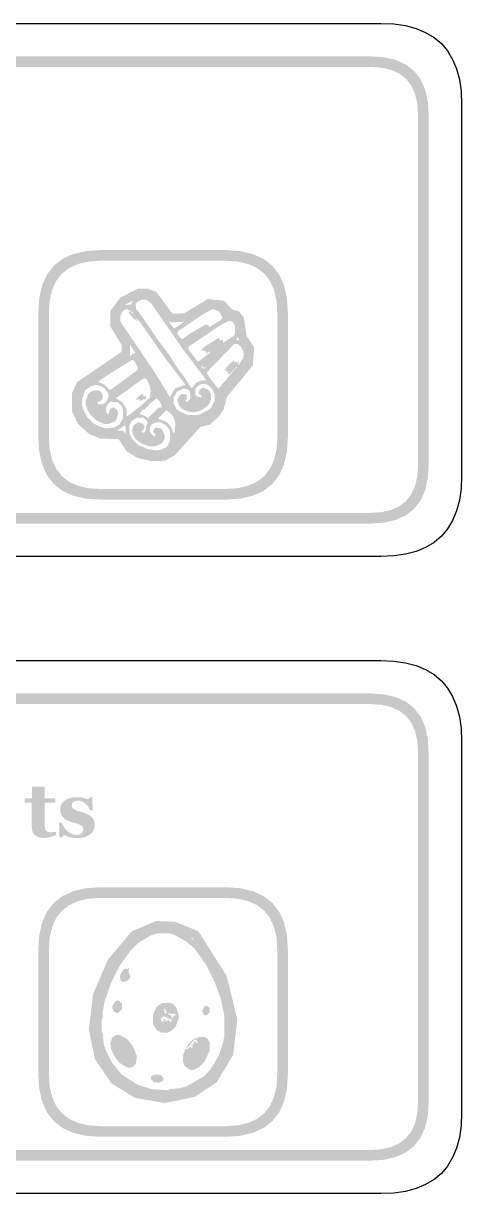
# Model space of a CAD drawing. Header units: millimetres. Extents: x 6 to 594, y 82 to 394.
# Drawn here: x 121.54 to 138.04, y 159.76 to 203.84 of the extents above; entities that cross this region are included whole.
import ezdxf

# ---------------------------------------------------------------- set-up
doc = ezdxf.new("R2010")
doc.units = ezdxf.units.MM
doc.layers.add('CUT', color=1, linetype='Continuous')
doc.layers.add('RASTER', color=7, linetype='Continuous')

msp = doc.modelspace()

# ---------------------------------------------------------------- hatches: boundary and pattern name
at = {"layer": 'RASTER'}
h = msp.add_hatch(color=7, dxfattribs=at)
h.paths.add_polyline_path([(75.2, 200.4), (75.234, 200.916), (75.338, 201.363), (75.509, 201.741), (75.75, 202.05), (76.059, 202.291), (76.438, 202.463), (76.884, 202.566), (77.4, 202.6), (134.6, 202.6), (135.116, 202.566), (135.563, 202.463), (135.941, 202.291), (136.25, 202.05), (136.491, 201.741), (136.663, 201.363), (136.766, 200.916), (136.8, 200.4), (136.8, 187.2), (136.766, 186.684), (136.663, 186.238), (136.491, 185.859), (136.25, 185.55), (135.941, 185.309), (135.563, 185.138), (135.116, 185.034), (134.6, 185), (77.4, 185), (76.884, 185.034), (76.438, 185.138), (76.059, 185.309), (75.75, 185.55), (75.509, 185.859), (75.338, 186.238), (75.234, 186.684), (75.2, 187.2)])
h.paths.add_polyline_path([(75.6, 200.4), (75.6, 187.2), (75.628, 186.778), (75.712, 186.413), (75.853, 186.103), (76.05, 185.85), (76.303, 185.653), (76.613, 185.513), (76.978, 185.428), (77.4, 185.4), (134.6, 185.4), (135.022, 185.428), (135.388, 185.513), (135.697, 185.653), (135.95, 185.85), (136.147, 186.103), (136.288, 186.413), (136.372, 186.778), (136.4, 187.2), (136.4, 200.4), (136.372, 200.822), (136.288, 201.188), (136.147, 201.497), (135.95, 201.75), (135.697, 201.947), (135.388, 202.088), (135.022, 202.172), (134.6, 202.2), (77.4, 202.2), (76.978, 202.172), (76.613, 202.088), (76.303, 201.947), (76.05, 201.75), (75.853, 201.497), (75.712, 201.188), (75.628, 200.822), (75.6, 200.4)])
h = msp.add_hatch(color=7, dxfattribs=at)
h.paths.add_polyline_path([(122.1, 192.95), (122.137, 193.501), (122.247, 193.978), (122.43, 194.382), (122.688, 194.713), (123.018, 194.97), (123.422, 195.153), (123.899, 195.263), (124.45, 195.3), (129.15, 195.3), (129.701, 195.263), (130.178, 195.153), (130.582, 194.97), (130.913, 194.713), (131.17, 194.382), (131.353, 193.978), (131.463, 193.501), (131.5, 192.95), (131.5, 188.25), (131.463, 187.699), (131.353, 187.222), (131.17, 186.818), (130.913, 186.488), (130.582, 186.23), (130.178, 186.047), (129.701, 185.937), (129.15, 185.9), (124.45, 185.9), (123.899, 185.937), (123.422, 186.047), (123.018, 186.23), (122.687, 186.488), (122.43, 186.818), (122.247, 187.222), (122.137, 187.699), (122.1, 188.25)])
h.paths.add_polyline_path([(122.5, 192.95), (122.5, 188.25), (122.53, 187.793), (122.622, 187.397), (122.774, 187.062), (122.988, 186.788), (123.262, 186.574), (123.597, 186.422), (123.993, 186.33), (124.45, 186.3), (129.15, 186.3), (129.607, 186.33), (130.003, 186.422), (130.338, 186.574), (130.612, 186.788), (130.826, 187.062), (130.978, 187.397), (131.07, 187.793), (131.1, 188.25), (131.1, 192.95), (131.07, 193.407), (130.978, 193.803), (130.826, 194.138), (130.613, 194.413), (130.338, 194.626), (130.003, 194.778), (129.607, 194.87), (129.15, 194.9), (124.45, 194.9), (123.993, 194.87), (123.597, 194.778), (123.262, 194.626), (122.988, 194.413), (122.774, 194.138), (122.622, 193.803), (122.53, 193.407), (122.5, 192.95)])
h = msp.add_hatch(color=7, dxfattribs=at)
h.paths.add_polyline_path([(125.872, 193.852), (126.241, 193.844), (126.552, 193.723), (127.136, 192.922), (127.175, 192.902), (127.591, 192.921), (128.482, 193.453), (129.09, 193.396), (129.393, 193.072), (129.656, 192.993), (129.836, 192.774), (129.944, 192.069), (130.233, 191.627), (130.178, 190.953), (129.201, 189.767), (129.09, 189.323), (128.924, 189.054), (128.56, 188.728), (128.197, 188.633), (127.226, 187.556), (126.86, 187.365), (126.382, 187.35), (125.839, 187.467), (125.418, 187.736), (125.126, 188.18), (124.435, 188.202), (124.024, 188.367), (123.608, 188.738), (123.371, 189.228), (123.371, 189.909), (123.561, 190.326), (125.239, 191.472), (125.239, 191.725), (124.81, 192.434), (124.81, 193.008), (125.197, 193.52)])
h.paths.add_polyline_path([(125.943, 193.53), (125.406, 193.266), (125.13, 192.901), (125.13, 192.524), (125.559, 191.814), (125.559, 191.303), (123.815, 190.112), (123.691, 189.839), (123.691, 189.302), (123.868, 188.935), (124.195, 188.643), (124.501, 188.52), (125.303, 188.495), (125.648, 187.969), (125.963, 187.768), (126.411, 187.671), (126.777, 187.683), (127.027, 187.813), (128.024, 188.919), (128.404, 189.018), (128.676, 189.262), (128.792, 189.448), (128.908, 189.915), (129.867, 191.079), (129.905, 191.543), (129.638, 191.952), (129.533, 192.639), (129.471, 192.715), (129.219, 192.79), (128.939, 193.089), (128.556, 193.125), (127.686, 192.606), (127.104, 192.578), (126.922, 192.672), (126.348, 193.458), (126.177, 193.525), (125.943, 193.53)])
h = msp.add_hatch(color=7, dxfattribs=at)
h.paths.add_polyline_path([(125.938, 193.594), (126.162, 193.604), (126.406, 193.48), (127.21, 192.342), (128.261, 193.045), (128.573, 193.202), (128.84, 193.202), (129.018, 193.112), (129.085, 193.045), (129.199, 192.824), (129.41, 192.8), (129.554, 192.71), (129.677, 192.466), (129.677, 192.164), (129.62, 192.02), (129.554, 191.94), (129.788, 191.839), (129.888, 191.739), (130.012, 191.428), (129.979, 191.193), (129.821, 190.915), (128.931, 189.864), (128.907, 189.62), (128.84, 189.419), (128.75, 189.275), (128.516, 189.074), (128.06, 188.893), (127.913, 188.706), (127.726, 188.525), (127.679, 188.438), (127.424, 188.19), (127.377, 188.103), (127.009, 187.735), (126.765, 187.611), (126.296, 187.611), (125.961, 187.711), (125.683, 187.869), (125.549, 188.003), (125.425, 188.214), (125.392, 188.314), (125.382, 188.706), (125.024, 188.481), (124.789, 188.415), (124.522, 188.448), (124.143, 188.605), (124.043, 188.672), (123.775, 188.974), (123.618, 189.318), (123.618, 189.486), (123.584, 189.553), (123.651, 189.921), (123.808, 190.199), (125.75, 191.438), (125.369, 192.04), (125.181, 192.288), (125.057, 192.533), (125.024, 192.767), (125.134, 193.058), (125.215, 193.145), (125.392, 193.236), (125.583, 193.246), (125.717, 193.48)])
h.paths.add_polyline_path([(125.995, 193.436), (125.817, 193.346), (125.76, 193.236), (125.784, 193.092), (126.072, 192.71), (126.554, 191.987), (127.043, 191.337), (127.324, 190.882), (127.612, 190.5), (127.859, 190.112), (127.893, 190.099), (128.027, 190.299), (128.238, 190.39), (128.429, 190.4), (127.558, 191.552), (126.339, 193.313), (126.162, 193.436)])
h.paths.add_polyline_path([(125.392, 193.068), (125.282, 193.011), (125.191, 192.834), (125.191, 192.633), (125.248, 192.522), (126.44, 190.768), (127.056, 189.764), (127.19, 189.998), (127.29, 190.099), (127.625, 190.232), (127.612, 190.266), (126.889, 191.217), (125.884, 192.656), (125.837, 192.643), (125.837, 192.69), (125.77, 192.61), (125.817, 192.723), (125.75, 192.676), (125.717, 192.69), (125.516, 192.924), (125.492, 192.968), (125.526, 193.001), (125.67, 192.911), (125.67, 192.944), (125.459, 193.068)])
h.paths.add_polyline_path([(128.706, 193.068), (128.573, 193.035), (128.295, 192.877), (127.357, 192.241), (127.334, 192.164), (127.424, 192.02), (127.525, 191.94), (127.792, 192.141), (128.362, 192.476), (128.405, 192.499), (128.462, 192.476), (128.496, 192.522), (128.539, 192.399), (128.951, 192.656), (129.031, 192.743), (128.984, 192.877), (128.917, 192.978)])
h.paths.add_polyline_path([(129.276, 192.633), (128.964, 192.476), (127.746, 191.652), (127.759, 191.552), (128.094, 191.116), (128.147, 191.116), (128.549, 191.418), (128.573, 191.461), (128.549, 191.485), (128.415, 191.371), (128.462, 191.485), (128.382, 191.438), (128.395, 191.518), (128.248, 191.505), (128.295, 191.605), (128.429, 191.706), (128.884, 191.987), (128.917, 191.973), (128.941, 191.896), (129.065, 191.92), (129.041, 191.829), (129.065, 191.806), (129.466, 192.074), (129.51, 192.164), (129.51, 192.432), (129.42, 192.61)])
h.paths.add_polyline_path([(129.477, 191.762), (128.439, 190.691), (128.563, 190.48), (128.874, 190.089), (128.984, 190.179), (129.031, 190.266), (129.185, 190.413), (129.232, 190.5), (129.577, 190.892), (129.554, 190.915), (129.52, 190.848), (129.299, 190.634), (129.219, 190.634), (129.299, 190.748), (129.185, 190.701), (129.199, 190.782), (129.118, 190.768), (129.185, 190.882), (129.453, 191.15), (129.487, 191.069), (129.52, 191.116), (129.554, 191.069), (129.667, 191.083), (129.61, 190.992), (129.654, 190.982), (129.811, 191.227), (129.845, 191.394), (129.754, 191.639), (129.61, 191.762)])
h.paths.add_polyline_path([(125.626, 191.16), (124.779, 190.634), (124.378, 190.366), (124.364, 190.333), (124.599, 190.232), (124.779, 190.045), (124.833, 190.045), (125.837, 190.782), (125.861, 190.859), (125.77, 191.036), (125.703, 191.136)])
h.paths.add_polyline_path([(128.271, 190.959), (128.238, 190.925), (128.261, 190.882), (128.338, 190.825), (128.462, 190.936), (128.348, 190.869), (128.281, 190.902)])
h.paths.add_polyline_path([(126.119, 190.48), (126.018, 190.433), (125.024, 189.72), (125.235, 189.596), (125.369, 189.429), (125.425, 189.285), (125.436, 189.027), (125.971, 189.442), (126.319, 189.764), (126.329, 190.022), (126.296, 190.189), (126.206, 190.4)])
h.paths.add_polyline_path([(128.238, 190.256), (128.127, 190.199), (128.027, 190.099), (128.003, 189.888), (128.094, 189.777), (128.238, 189.754), (128.248, 189.797), (128.137, 189.921), (128.161, 190.032), (128.305, 190.122), (128.516, 190.032), (128.606, 189.854), (128.606, 189.687), (128.549, 189.543), (128.449, 189.409), (128.204, 189.252), (127.97, 189.185), (127.736, 189.218), (127.525, 189.308), (127.424, 189.409), (127.334, 189.62), (127.391, 189.797), (127.501, 189.888), (127.679, 189.864), (127.702, 189.72), (127.635, 189.62), (127.669, 189.586), (127.746, 189.61), (127.836, 189.72), (127.813, 189.965), (127.712, 190.065), (127.568, 190.089), (127.324, 189.965), (127.2, 189.754), (127.2, 189.519), (127.29, 189.342), (127.391, 189.241), (127.736, 189.084), (128.07, 189.084), (128.204, 189.118), (128.516, 189.275), (128.616, 189.375), (128.74, 189.62), (128.74, 189.888), (128.65, 190.065), (128.516, 190.199), (128.405, 190.256)])
h.paths.add_polyline_path([(124.254, 190.222), (124.076, 190.166), (123.875, 190.032), (123.751, 189.72), (123.751, 189.452), (123.785, 189.318), (123.942, 189.007), (124.177, 188.773), (124.421, 188.649), (124.655, 188.582), (124.957, 188.615), (125.168, 188.739), (125.292, 188.984), (125.292, 189.285), (125.235, 189.429), (125.101, 189.563), (124.823, 189.586), (124.712, 189.496), (124.655, 189.385), (124.655, 189.218), (124.699, 189.128), (124.746, 189.128), (124.813, 189.329), (124.923, 189.385), (125.067, 189.295), (125.114, 189.141), (125.034, 188.907), (124.967, 188.84), (124.756, 188.749), (124.588, 188.749), (124.311, 188.873), (124.076, 189.074), (123.952, 189.285), (123.885, 189.486), (123.885, 189.62), (123.976, 189.864), (124.076, 189.965), (124.187, 190.022), (124.354, 190.022), (124.465, 189.965), (124.522, 189.854), (124.522, 189.72), (124.478, 189.63), (124.331, 189.576), (124.344, 189.509), (124.388, 189.486), (124.522, 189.486), (124.645, 189.563), (124.756, 189.787), (124.732, 189.898), (124.599, 190.099), (124.421, 190.189)])
h.paths.add_polyline_path([(126.005, 189.878), (126.052, 189.878), (126.038, 189.831), (126.105, 189.764), (126.139, 189.811), (126.185, 189.811), (126.119, 189.663), (126.062, 189.687), (125.985, 189.63), (125.904, 189.63), (125.918, 189.71), (125.851, 189.663), (125.77, 189.663), (125.851, 189.764)])
h.paths.add_polyline_path([(126.554, 189.71), (126.319, 189.529), (126.105, 189.308), (126.018, 189.262), (125.904, 189.128), (126.062, 189.084), (126.252, 188.96), (126.286, 189.027), (126.621, 189.362), (126.721, 189.375), (126.755, 189.329), (126.731, 189.486), (126.674, 189.596)])
h.paths.add_polyline_path([(126.922, 189.275), (126.607, 188.96), (126.942, 188.826), (127.11, 188.625), (127.166, 188.448), (127.223, 188.391), (127.267, 188.783), (127.2, 188.984), (127.11, 189.128)])
h.paths.add_polyline_path([(125.794, 188.984), (125.616, 188.86), (125.526, 188.682), (125.526, 188.415), (125.616, 188.204), (125.851, 187.969), (126.196, 187.812), (126.54, 187.755), (126.731, 187.778), (126.909, 187.869), (126.976, 187.936), (127.066, 188.113), (127.066, 188.448), (126.976, 188.625), (126.875, 188.726), (126.698, 188.816), (126.53, 188.816), (126.373, 188.739), (126.296, 188.582), (126.296, 188.481), (126.386, 188.338), (126.487, 188.291), (126.52, 188.338), (126.43, 188.448), (126.453, 188.558), (126.53, 188.615), (126.708, 188.592), (126.775, 188.525), (126.865, 188.314), (126.865, 188.214), (126.755, 188.023), (126.497, 187.912), (126.262, 187.912), (126.018, 188.003), (125.817, 188.137), (125.75, 188.204), (125.66, 188.381), (125.636, 188.505), (125.683, 188.692), (125.861, 188.816), (126.038, 188.759), (126.095, 188.682), (126.095, 188.582), (125.971, 188.458), (126.062, 188.415), (126.105, 188.438), (126.162, 188.548), (126.162, 188.649), (126.219, 188.806), (126.172, 188.893), (126.062, 188.984)])
h = msp.add_hatch(color=7, dxfattribs=at)
h.paths.add_polyline_path([(75.2, 176.4), (75.234, 176.916), (75.338, 177.363), (75.509, 177.741), (75.75, 178.05), (76.059, 178.291), (76.438, 178.463), (76.884, 178.566), (77.4, 178.6), (134.6, 178.6), (135.116, 178.566), (135.563, 178.463), (135.941, 178.291), (136.25, 178.05), (136.491, 177.741), (136.663, 177.363), (136.766, 176.916), (136.8, 176.4), (136.8, 163.2), (136.766, 162.684), (136.663, 162.238), (136.491, 161.859), (136.25, 161.55), (135.941, 161.309), (135.563, 161.138), (135.116, 161.034), (134.6, 161), (77.4, 161), (76.884, 161.034), (76.438, 161.138), (76.059, 161.309), (75.75, 161.55), (75.509, 161.859), (75.338, 162.238), (75.234, 162.684), (75.2, 163.2)])
h.paths.add_polyline_path([(75.6, 176.4), (75.6, 163.2), (75.628, 162.778), (75.712, 162.413), (75.853, 162.103), (76.05, 161.85), (76.303, 161.653), (76.613, 161.513), (76.978, 161.428), (77.4, 161.4), (134.6, 161.4), (135.022, 161.428), (135.388, 161.513), (135.697, 161.653), (135.95, 161.85), (136.147, 162.103), (136.288, 162.413), (136.372, 162.778), (136.4, 163.2), (136.4, 176.4), (136.372, 176.822), (136.288, 177.188), (136.147, 177.497), (135.95, 177.75), (135.697, 177.947), (135.388, 178.088), (135.022, 178.172), (134.6, 178.2), (77.4, 178.2), (76.978, 178.172), (76.613, 178.088), (76.303, 177.947), (76.05, 177.75), (75.853, 177.497), (75.712, 177.188), (75.628, 176.822), (75.6, 176.4)])
for points in [[(122.767, 173.267), (122.744, 173.257), (122.72, 173.247), (122.695, 173.238), (122.67, 173.228), (122.645, 173.219), (122.619, 173.21), (122.593, 173.202), (122.567, 173.193), (122.539, 173.186), (122.51, 173.179), (122.48, 173.173), (122.448, 173.169), (122.415, 173.165), (122.38, 173.163), (122.344, 173.161), (122.306, 173.16), (122.251, 173.162), (122.199, 173.167), (122.151, 173.176), (122.107, 173.188), (122.066, 173.204), (122.029, 173.223), (121.996, 173.246), (121.967, 173.272), (121.941, 173.301), (121.918, 173.333), (121.899, 173.369), (121.884, 173.407), (121.872, 173.448), (121.863, 173.492), (121.858, 173.54), (121.856, 173.59), (121.856, 174.489), (121.593, 174.489), (121.593, 174.647), (121.862, 174.647), (121.862, 175.091), (122.338, 175.091), (122.338, 174.647), (122.748, 174.647), (122.748, 174.489), (122.341, 174.489), (122.341, 173.686), (122.342, 173.645), (122.344, 173.607), (122.348, 173.572), (122.353, 173.54), (122.36, 173.511), (122.368, 173.485), (122.378, 173.463), (122.389, 173.443), (122.402, 173.426), (122.417, 173.412), (122.435, 173.399), (122.455, 173.389), (122.478, 173.381), (122.503, 173.376), (122.53, 173.373), (122.559, 173.371), (122.57, 173.371), (122.581, 173.372), (122.593, 173.372), (122.607, 173.373), (122.621, 173.374), (122.636, 173.375), (122.652, 173.376), (122.669, 173.377), (122.686, 173.379), (122.702, 173.38), (122.716, 173.382), (122.729, 173.383), (122.74, 173.385), (122.751, 173.387), (122.76, 173.389), (122.767, 173.39)], [(123.548, 173.15), (123.513, 173.151), (123.477, 173.153), (123.442, 173.156), (123.408, 173.161), (123.373, 173.167), (123.339, 173.174), (123.304, 173.182), (123.271, 173.192), (123.238, 173.202), (123.207, 173.213), (123.177, 173.224), (123.15, 173.235), (123.125, 173.246), (123.101, 173.257), (123.08, 173.269), (123.06, 173.281), (123.016, 173.181), (122.902, 173.181), (122.883, 173.727), (122.99, 173.727), (122.996, 173.711), (123.003, 173.693), (123.011, 173.676), (123.019, 173.657), (123.029, 173.638), (123.039, 173.619), (123.051, 173.599), (123.063, 173.579), (123.076, 173.558), (123.09, 173.538), (123.104, 173.519), (123.118, 173.5), (123.133, 173.482), (123.148, 173.464), (123.164, 173.447), (123.18, 173.43), (123.198, 173.414), (123.216, 173.398), (123.235, 173.383), (123.254, 173.369), (123.274, 173.356), (123.295, 173.343), (123.316, 173.33), (123.338, 173.319), (123.36, 173.308), (123.383, 173.299), (123.406, 173.291), (123.43, 173.285), (123.454, 173.28), (123.478, 173.276), (123.503, 173.274), (123.528, 173.273), (123.56, 173.274), (123.59, 173.276), (123.618, 173.281), (123.644, 173.286), (123.668, 173.294), (123.689, 173.302), (123.709, 173.313), (123.726, 173.325), (123.741, 173.339), (123.755, 173.355), (123.766, 173.372), (123.775, 173.391), (123.782, 173.412), (123.787, 173.435), (123.79, 173.459), (123.791, 173.486), (123.791, 173.5), (123.789, 173.514), (123.787, 173.527), (123.784, 173.539), (123.78, 173.551), (123.775, 173.562), (123.769, 173.572), (123.762, 173.582), (123.754, 173.592), (123.746, 173.601), (123.737, 173.609), (123.727, 173.618), (123.717, 173.626), (123.706, 173.634), (123.694, 173.641), (123.681, 173.648), (123.667, 173.655), (123.652, 173.662), (123.637, 173.669), (123.622, 173.675), (123.606, 173.681), (123.59, 173.687), (123.573, 173.693), (123.556, 173.698), (123.539, 173.703), (123.52, 173.709), (123.501, 173.715), (123.48, 173.721), (123.459, 173.727), (123.436, 173.734), (123.413, 173.741), (123.388, 173.748), (123.364, 173.755), (123.34, 173.763), (123.318, 173.77), (123.296, 173.777), (123.275, 173.785), (123.255, 173.792), (123.236, 173.8), (123.218, 173.807), (123.2, 173.815), (123.182, 173.824), (123.164, 173.835), (123.145, 173.846), (123.127, 173.858), (123.108, 173.872), (123.09, 173.886), (123.071, 173.902), (123.054, 173.916), (123.039, 173.932), (123.025, 173.948), (123.011, 173.965), (122.998, 173.982), (122.987, 174.001), (122.975, 174.02), (122.965, 174.039), (122.956, 174.06), (122.948, 174.082), (122.941, 174.104), (122.935, 174.128), (122.931, 174.152), (122.928, 174.178), (122.926, 174.204), (122.926, 174.231), (122.928, 174.282), (122.936, 174.33), (122.95, 174.375), (122.969, 174.418), (122.993, 174.459), (123.023, 174.497), (123.058, 174.532), (123.099, 174.565), (123.144, 174.595), (123.193, 174.621), (123.244, 174.643), (123.3, 174.661), (123.358, 174.675), (123.42, 174.685), (123.485, 174.691), (123.554, 174.693), (123.587, 174.692), (123.619, 174.691), (123.651, 174.689), (123.682, 174.686), (123.712, 174.682), (123.742, 174.677), (123.771, 174.672), (123.799, 174.666), (123.827, 174.659), (123.853, 174.652), (123.878, 174.645), (123.902, 174.637), (123.925, 174.63), (123.947, 174.622), (123.968, 174.614), (123.988, 174.606), (124.018, 174.693), (124.13, 174.693), (124.153, 174.193), (124.049, 174.193), (124.035, 174.231), (124.019, 174.267), (124, 174.302), (123.979, 174.335), (123.956, 174.367), (123.931, 174.398), (123.903, 174.428), (123.873, 174.456), (123.842, 174.482), (123.81, 174.504), (123.777, 174.523), (123.744, 174.539), (123.71, 174.551), (123.676, 174.56), (123.641, 174.565), (123.605, 174.567), (123.578, 174.566), (123.552, 174.564), (123.527, 174.56), (123.505, 174.555), (123.483, 174.548), (123.463, 174.54), (123.445, 174.531), (123.428, 174.52), (123.413, 174.508), (123.4, 174.494), (123.389, 174.48), (123.38, 174.464), (123.373, 174.447), (123.368, 174.429), (123.365, 174.41), (123.364, 174.389), (123.365, 174.363), (123.369, 174.338), (123.377, 174.315), (123.387, 174.294), (123.4, 174.274), (123.417, 174.257), (123.436, 174.242), (123.458, 174.228), (123.483, 174.216), (123.51, 174.204), (123.539, 174.192), (123.571, 174.18), (123.606, 174.168), (123.642, 174.157), (123.681, 174.146), (123.722, 174.135), (123.786, 174.117), (123.845, 174.098), (123.899, 174.077), (123.949, 174.055), (123.995, 174.031), (124.037, 174.006), (124.074, 173.979), (124.106, 173.951), (124.135, 173.921), (124.159, 173.889), (124.18, 173.854), (124.197, 173.818), (124.211, 173.78), (124.22, 173.74), (124.226, 173.698), (124.228, 173.654), (124.225, 173.596), (124.216, 173.541), (124.201, 173.489), (124.181, 173.441), (124.154, 173.396), (124.122, 173.355), (124.084, 173.317), (124.04, 173.282), (123.991, 173.251), (123.938, 173.224), (123.882, 173.202), (123.823, 173.183), (123.759, 173.169), (123.693, 173.158), (123.622, 173.152), (123.548, 173.15)]]:
    msp.add_hatch(color=7, dxfattribs=at).paths.add_polyline_path(points)
h = msp.add_hatch(color=7, dxfattribs=at)
h.paths.add_polyline_path([(122.1, 168.95), (122.137, 169.501), (122.247, 169.978), (122.43, 170.382), (122.688, 170.713), (123.018, 170.97), (123.422, 171.153), (123.899, 171.263), (124.45, 171.3), (129.15, 171.3), (129.701, 171.263), (130.178, 171.153), (130.582, 170.97), (130.913, 170.713), (131.17, 170.382), (131.353, 169.978), (131.463, 169.501), (131.5, 168.95), (131.5, 164.25), (131.463, 163.699), (131.353, 163.222), (131.17, 162.818), (130.913, 162.488), (130.582, 162.23), (130.178, 162.047), (129.701, 161.937), (129.15, 161.9), (124.45, 161.9), (123.899, 161.937), (123.422, 162.047), (123.018, 162.23), (122.687, 162.488), (122.43, 162.818), (122.247, 163.222), (122.137, 163.699), (122.1, 164.25)])
h.paths.add_polyline_path([(122.5, 168.95), (122.5, 164.25), (122.53, 163.793), (122.622, 163.397), (122.774, 163.062), (122.988, 162.788), (123.262, 162.574), (123.597, 162.422), (123.993, 162.33), (124.45, 162.3), (129.15, 162.3), (129.607, 162.33), (130.003, 162.422), (130.338, 162.574), (130.612, 162.788), (130.826, 163.062), (130.978, 163.397), (131.07, 163.793), (131.1, 164.25), (131.1, 168.95), (131.07, 169.407), (130.978, 169.803), (130.826, 170.138), (130.613, 170.413), (130.338, 170.626), (130.003, 170.778), (129.607, 170.87), (129.15, 170.9), (124.45, 170.9), (123.993, 170.87), (123.597, 170.778), (123.262, 170.626), (122.988, 170.413), (122.774, 170.138), (122.622, 169.803), (122.53, 169.407), (122.5, 168.95)])
h = msp.add_hatch(color=7, dxfattribs=at)
h.paths.add_polyline_path([(126.529, 170.028), (127.252, 170.001), (128.126, 169.645), (129.197, 167.955), (129.596, 166.318), (129.44, 164.997), (128.821, 163.951), (127.988, 163.403), (126.863, 163.169), (125.741, 163.365), (124.866, 163.905), (124.237, 164.816), (124.004, 165.939), (124.167, 167.279), (124.716, 168.56), (125.616, 169.637)])
h.paths.add_polyline_path([(126.589, 169.705), (125.812, 169.373), (124.992, 168.391), (124.479, 167.195), (124.328, 165.953), (124.537, 164.944), (125.091, 164.142), (125.857, 163.669), (126.858, 163.495), (127.864, 163.704), (128.583, 164.177), (129.13, 165.101), (129.272, 166.298), (128.899, 167.829), (127.911, 169.388), (127.184, 169.683), (126.589, 169.705)])
h = msp.add_hatch(color=7, dxfattribs=at)
h.paths.add_polyline_path([(126.51, 169.754), (127.102, 169.766), (127.343, 169.685), (127.837, 169.416), (128.28, 168.974), (128.561, 168.572), (128.871, 167.997), (129.152, 167.273), (129.313, 166.589), (129.313, 165.624), (129.273, 165.423), (129.072, 164.82), (128.883, 164.486), (128.4, 163.963), (128.159, 163.802), (127.785, 163.613), (127.182, 163.453), (126.458, 163.453), (126.257, 163.493), (125.775, 163.654), (125.36, 163.883), (124.999, 164.164), (124.757, 164.446), (124.407, 165.142), (124.287, 165.624), (124.287, 166.509), (124.327, 166.589), (124.367, 166.991), (124.488, 167.393), (124.838, 168.21), (125.159, 168.732), (125.602, 169.255), (126.044, 169.577)])
h.paths.add_polyline_path([(126.579, 169.565), (126.338, 169.484), (125.883, 169.215), (125.561, 168.893), (125.159, 168.33), (124.85, 167.715), (124.608, 167.032), (124.528, 166.629), (124.528, 166.388), (124.488, 166.308), (124.488, 165.865), (124.528, 165.785), (124.568, 165.383), (124.649, 165.142), (124.878, 164.687), (125.24, 164.245), (125.855, 163.855), (126.378, 163.694), (126.981, 163.654), (127.061, 163.694), (127.463, 163.734), (127.705, 163.815), (128.32, 164.164), (128.561, 164.406), (128.883, 164.928), (129.032, 165.343), (129.112, 165.705), (129.112, 166.428), (128.992, 167.032), (128.75, 167.715), (128.4, 168.411), (127.998, 168.974), (127.677, 169.255), (127.182, 169.525), (127.021, 169.565)])
h.paths.add_polyline_path([(125.465, 168.266), (125.533, 168.238), (125.493, 168.157), (125.574, 167.916), (125.465, 167.783), (125.304, 167.727), (125.2, 167.783), (125.171, 167.956), (125.28, 168.17), (125.372, 168.238), (125.481, 168.21)])
h.paths.add_polyline_path([(125.023, 167.019), (125.131, 167.032), (125.252, 166.911), (125.252, 166.71), (125.091, 166.549), (124.958, 166.617), (124.89, 166.75), (124.89, 166.83)])
h.paths.add_polyline_path([(126.752, 166.939), (127.061, 166.951), (127.194, 166.883), (127.291, 166.778), (127.383, 166.509), (127.383, 166.348), (127.275, 166.054), (127.114, 165.894), (126.981, 165.825), (126.74, 165.825), (126.551, 165.918), (126.418, 166.147), (126.418, 166.509), (126.567, 166.802)])
h.paths.add_polyline_path([(128.36, 166.818), (128.469, 166.83), (128.549, 166.75), (128.549, 166.589), (128.429, 166.469), (128.336, 166.497), (128.268, 166.629)])
h.paths.add_polyline_path([(126.848, 166.738), (126.82, 166.71), (126.888, 166.521), (126.941, 166.589)])
h.paths.add_polyline_path([(127.021, 166.549), (126.993, 166.521), (127.13, 166.456), (127.114, 166.4), (127.154, 166.36), (127.21, 166.481), (127.291, 166.481), (127.222, 166.549), (127.17, 166.521)])
h.paths.add_polyline_path([(126.808, 166.456), (126.808, 166.4), (126.712, 166.376), (126.752, 166.199), (126.792, 166.255), (126.848, 166.239), (126.832, 166.336), (126.86, 166.348), (126.913, 166.239), (127.021, 166.308), (127.09, 166.199), (127.13, 166.336), (127.073, 166.32)])
h.paths.add_polyline_path([(125.023, 165.733), (125.131, 165.745), (125.425, 165.596), (125.666, 165.314), (125.815, 164.94), (125.775, 164.659), (125.666, 164.526), (125.493, 164.498), (125.28, 164.607), (125.159, 164.687), (124.999, 164.888), (124.85, 165.182), (124.81, 165.423), (124.878, 165.636)])
h.paths.add_polyline_path([(128.119, 165.652), (128.348, 165.664), (128.457, 165.612), (128.549, 165.463), (128.549, 165.142), (128.36, 164.727), (128.159, 164.526), (127.946, 164.418), (127.825, 164.418), (127.612, 164.567), (127.544, 164.739), (127.544, 164.94), (127.636, 165.21), (127.693, 165.194), (127.837, 165.29), (127.894, 165.234), (127.906, 165.383), (127.974, 165.435), (127.958, 165.491), (128.014, 165.491), (128.067, 165.423), (128.107, 165.463), (128.014, 165.572), (127.974, 165.556), (127.693, 165.234), (127.665, 165.262), (127.773, 165.435), (127.974, 165.596), (128.026, 165.624), (128.095, 165.596)])
h.paths.add_polyline_path([(126.47, 164.245), (126.712, 164.229), (126.82, 164.096), (126.792, 164.004), (126.659, 163.935), (126.446, 163.963), (126.366, 164.044), (126.338, 164.136), (126.366, 164.189)])

# ---------------------------------------------------------------- linework, layer by layer
at = {"layer": 'CUT'}
for points in [[(76.999, 203.84), (135.001, 203.84), (135.483, 203.819), (135.925, 203.756), (136.325, 203.651), (136.685, 203.503), (137.003, 203.312), (137.278, 203.078), (137.512, 202.803), (137.703, 202.485), (137.851, 202.125), (137.956, 201.725), (138.019, 201.283), (138.04, 200.801), (138.04, 186.799), (138.019, 186.317), (137.956, 185.875), (137.851, 185.475), (137.703, 185.115), (137.512, 184.797), (137.278, 184.522), (137.003, 184.288), (136.685, 184.097), (136.325, 183.949), (135.925, 183.844), (135.483, 183.781), (135.001, 183.76), (76.999, 183.76)], [(76.999, 179.84), (135.001, 179.84), (135.483, 179.819), (135.925, 179.756), (136.325, 179.651), (136.685, 179.503), (137.003, 179.312), (137.278, 179.078), (137.512, 178.803), (137.703, 178.485), (137.851, 178.125), (137.956, 177.725), (138.019, 177.283), (138.04, 176.801), (138.04, 162.799), (138.019, 162.317), (137.956, 161.875), (137.851, 161.475), (137.703, 161.115), (137.512, 160.797), (137.278, 160.522), (137.003, 160.288), (136.685, 160.097), (136.325, 159.949), (135.925, 159.844), (135.483, 159.781), (135.001, 159.76), (76.999, 159.76)]]:
    msp.add_lwpolyline(points, dxfattribs=at)

doc.saveas('drawing.dxf')
